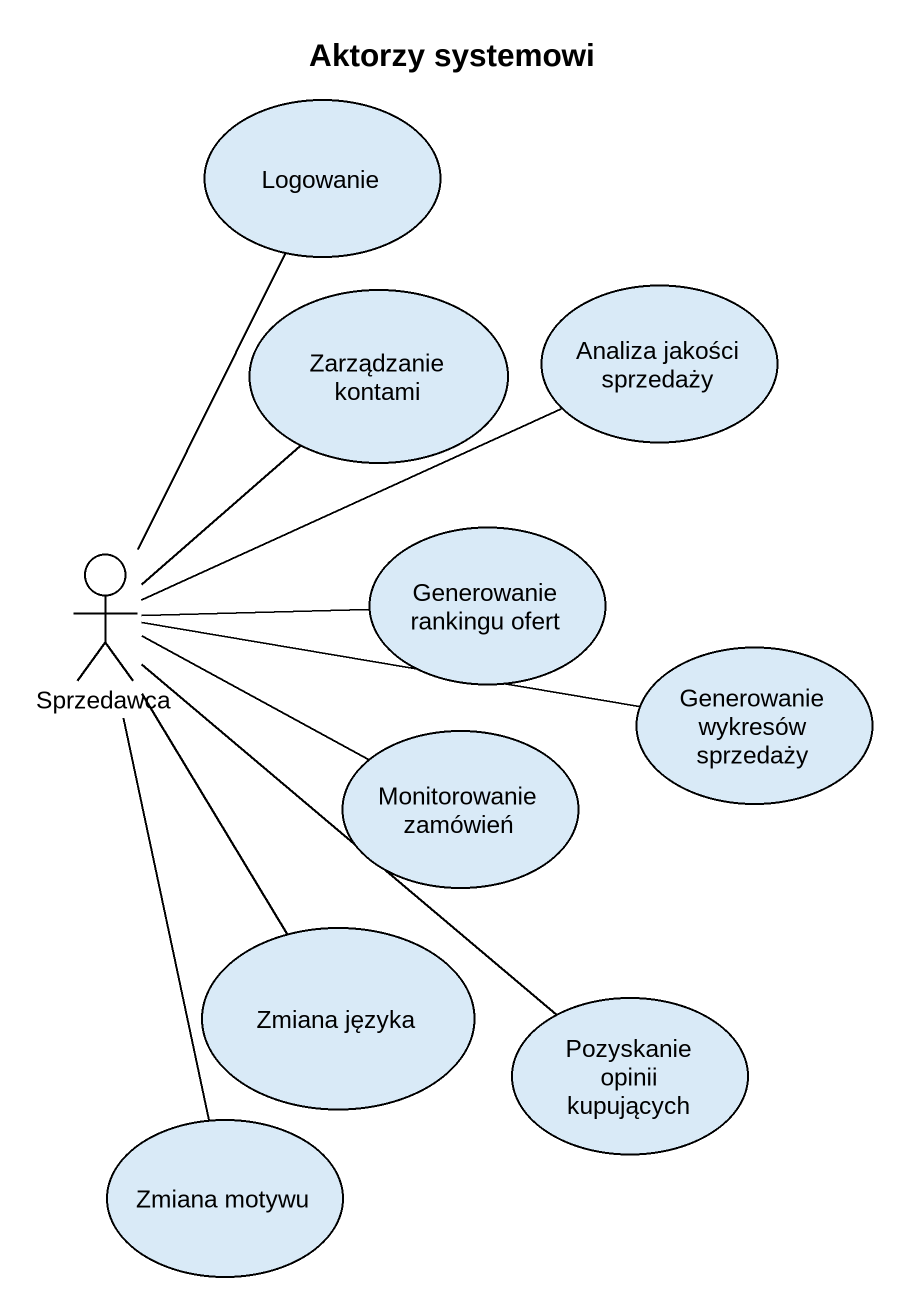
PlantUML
@startuml
title Aktorzy systemowi
usecase Logowanie
usecase "Analiza jakości sprzedaży" as Analiza_jakości_sprzedaży
usecase "Zarządzanie kontami" as Zarządzanie_kontami
actor Sprzedawca
usecase "Generowanie rankingu ofert" as Generowanie_rankingu_ofert
usecase "Generowanie wykresów sprzedaży" as Generowanie_wykresów
usecase "Monitorowanie zamówień" as Monitorowanie_zamówień
usecase "Zmiana języka" as Zmiana_języka
usecase "Pozyskanie opinii kupujących" as Pozyskanie_opinii_kupujących
usecase "Zmiana motywu" as Zmiana_motywu
Sprzedawca -up- Logowanie
Sprzedawca -right- Analiza_jakości_sprzedaży
Sprzedawca -up- Zarządzanie_kontami
Sprzedawca -right- Generowanie_rankingu_ofert
Sprzedawca -right- Generowanie_wykresów
Sprzedawca -right- Monitorowanie_zamówień
Sprzedawca -- Zmiana_języka
Sprzedawca -- Pozyskanie_opinii_kupujących
Sprzedawca -- Zmiana_motywu
@enduml
